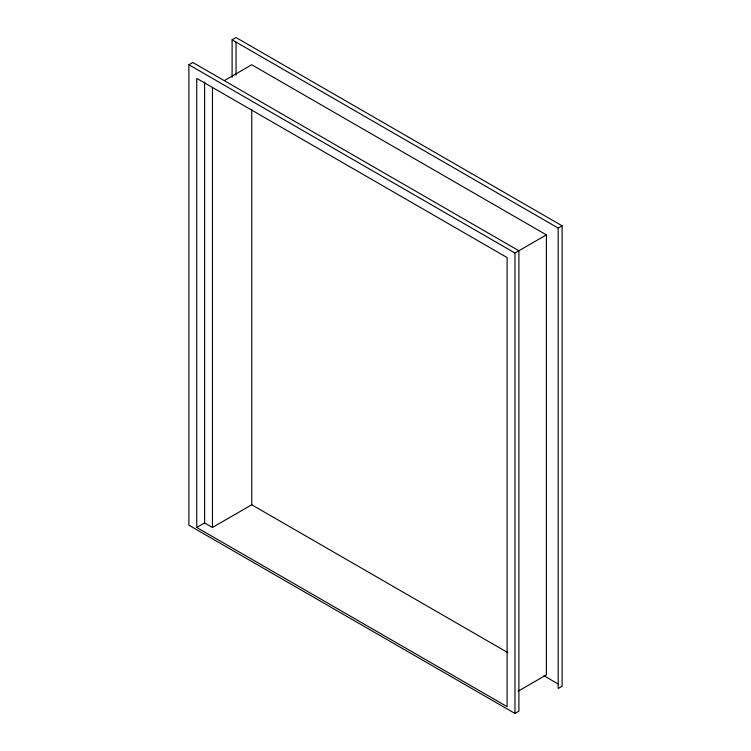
<?xml version="1.0" encoding="UTF-8"?>
<svg xmlns="http://www.w3.org/2000/svg" width="751" height="751" viewBox="0 0 751 751"><rect width="100%" height="100%" fill="white"/><g stroke="black" fill="none" stroke-linecap="round" stroke-linejoin="round"><path stroke-width="1.13" d="M188.895 64.764L192.829 62.502L518.894 250.75L518.894 711.178L514.961 713.45L188.895 525.202L188.895 64.764L514.961 253.021L546.39 234.875L546.39 674.896L518.181 691.173M232.106 39.822L236.039 37.55L562.105 225.798L562.105 686.236L558.171 688.498L558.171 228.069L232.106 39.822L232.106 77.306M224.558 80.47L251.754 64.764L546.39 234.875M558.171 228.069L562.105 225.798M196.753 527.465L507.103 706.644L507.103 257.555L196.753 78.376L196.753 527.465L204.61 522.931L212.467 527.465L251.754 504.785L507.779 652.6M543.818 675.675L558.04 683.889M514.961 253.021L514.961 713.45M251.754 109.355L251.754 504.785M236.039 42.234L236.039 75.044M212.467 87.445L212.467 527.465M204.61 82.047L204.61 522.931"/></g></svg>
